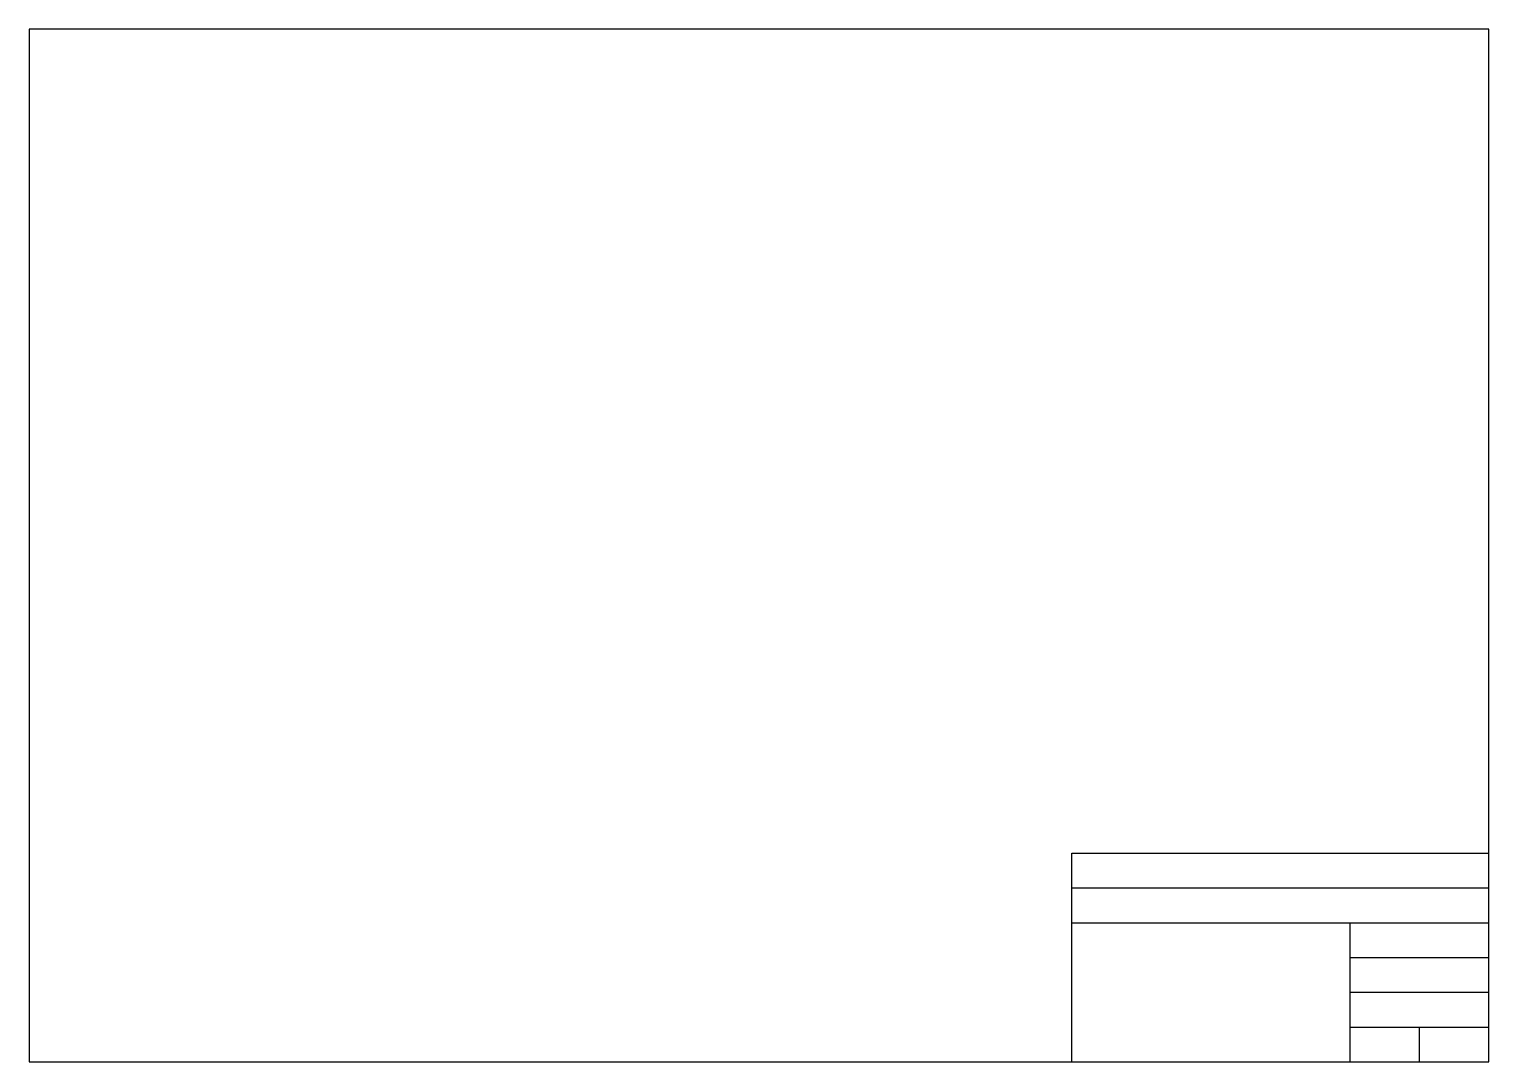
# Model space of a CAD drawing. Header units: inches. Extents: x 0 to 420, y 0 to 297.
import ezdxf

# ---------------------------------------------------------------- set-up
doc = ezdxf.new("R2010")
doc.units = ezdxf.units.IN
doc.header["$MEASUREMENT"] = 0
doc.layers.get('0').update_dxf_attribs({"lineweight": 25, "true_color": 0xffffff})

msp = doc.modelspace()

# ---------------------------------------------------------------- linework, layer by layer
for p, q in [((420, 297), (0, 297)), ((0, 297), (0, 0)), ((420, 0), (420, 297)), ((300, 0), (300, 60)), ((300, 60), (420, 60)), ((300, 50), (420, 50)), ((300, 40), (420, 40)), ((380, 40), (380, 0)), ((380, 30), (420, 30)), ((380, 20), (420, 20)), ((380, 10), (420, 10)), ((400, 10), (400, 0)), ((0, 0), (420, 0))]:
    msp.add_line(p, q)

doc.saveas('drawing.dxf')
